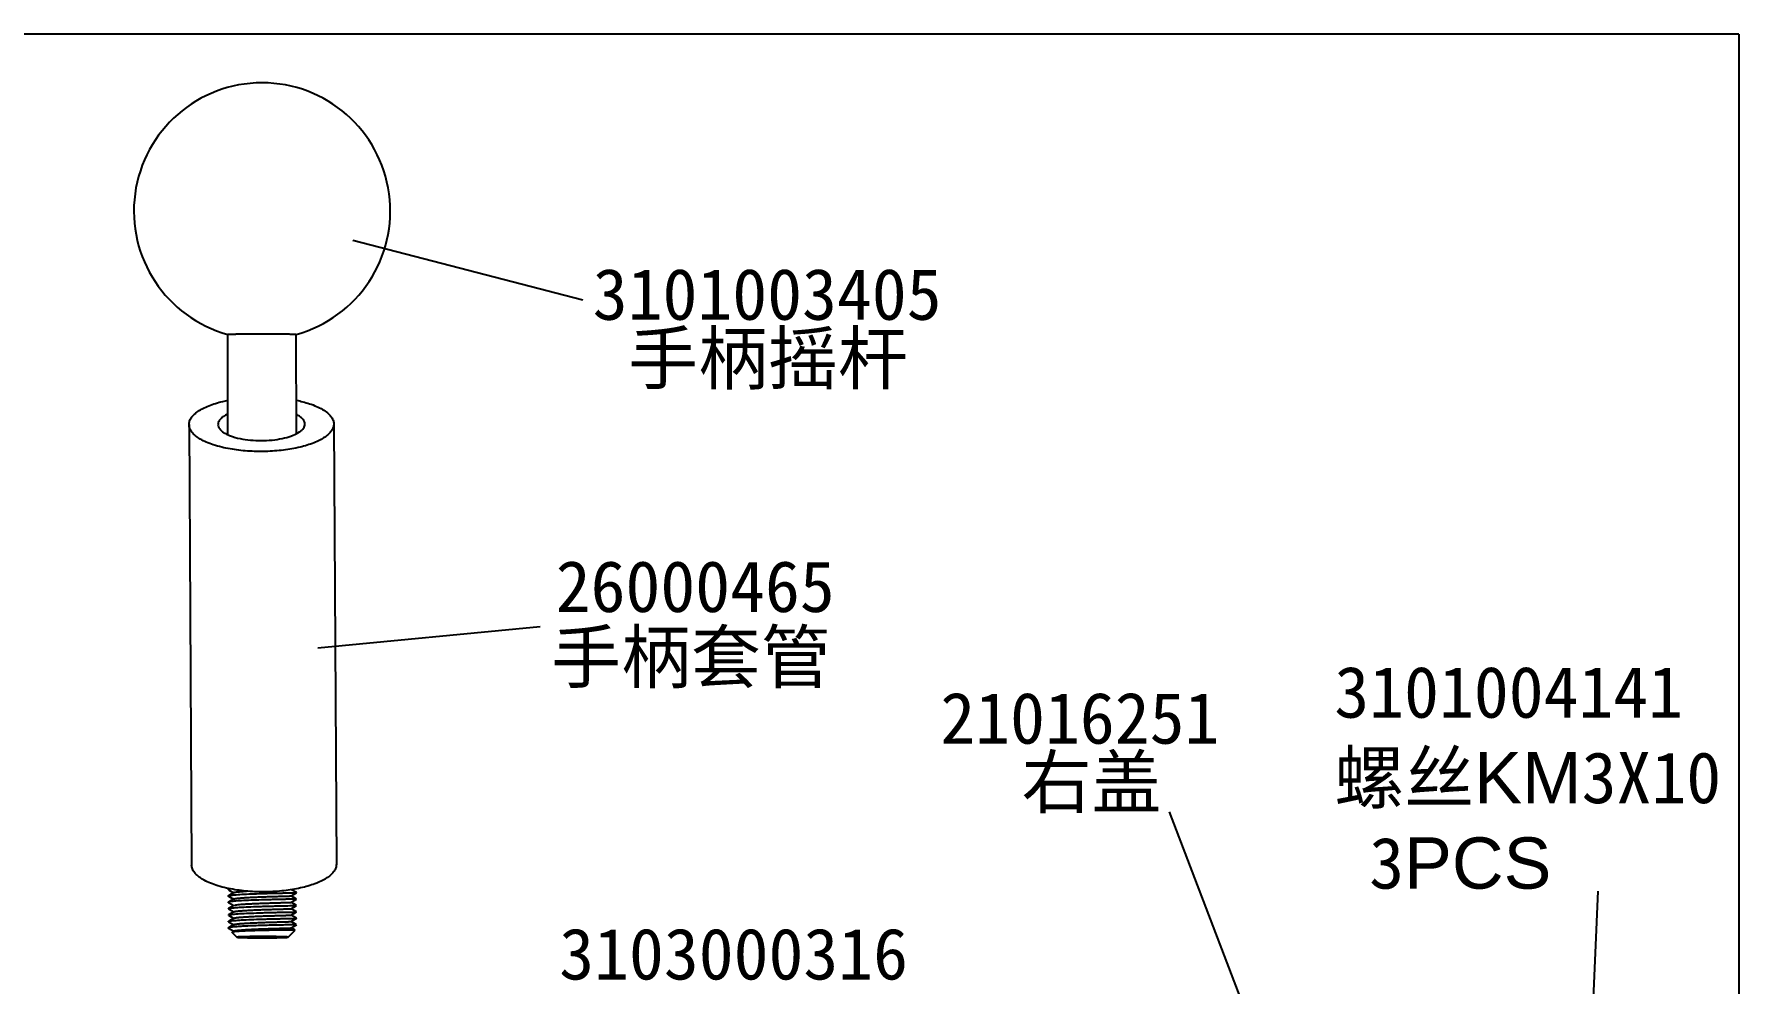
# Model space of a CAD drawing. Header units: millimetres. Extents: x 0 to 549, y 0 to 190.
# Drawn here: x 170.3 to 270, y 134.4 to 190 of the extents above; entities that cross this region are included whole.
import ezdxf

# ---------------------------------------------------------------- set-up
doc = ezdxf.new("R2010")
doc.units = ezdxf.units.MM
doc.layers.add('02___PRT_ALL_AXES', color=7, linetype='Continuous')
doc.styles.get("Standard").update_dxf_attribs({"font": 'SimSun.ttf'})

msp = doc.modelspace()

# ---------------------------------------------------------------- linework, layer by layer
for p, q in [((270, 190), (0, 190)), ((270, 190), (270, 0)), ((188.906, 177.945), (202.367, 174.444)), ((186.863, 154.085), (199.87, 155.336)), ((241.896, 130.877), (236.691, 144.501)), ((261.186, 126.421), (261.772, 139.864))]:
    msp.add_line(p, q)
at = {"color": 7, "linetype": 'Continuous'}
for p, q in [((181.685, 139.998), (181.622, 139.961)), ((181.622, 139.961), (181.636, 139.968)), ((181.622, 139.942), (181.622, 139.961)), ((181.622, 139.942), (181.929, 139.764)), ((181.947, 139.774), (181.622, 139.587)), ((185.288, 139.578), (185.613, 139.766)), ((185.613, 139.767), (185.312, 139.94)), ((185.613, 139.766), (185.613, 139.767)), ((181.622, 139.587), (181.636, 139.593)), ((181.622, 139.567), (181.929, 139.389)), ((181.947, 139.4), (181.622, 139.212)), ((181.637, 139.218), (181.622, 139.212)), ((181.622, 139.192), (181.93, 139.015)), ((181.947, 139.025), (181.622, 138.837)), ((181.622, 138.837), (181.637, 138.843)), ((181.622, 138.817), (181.622, 138.837)), ((181.622, 138.817), (181.93, 138.64)), ((181.947, 138.65), (181.623, 138.462)), ((181.947, 139.025), (182.009, 139.043)), ((185.613, 139.392), (185.288, 139.579)), ((185.288, 139.203), (185.613, 139.391)), ((185.614, 139.017), (185.288, 139.204)), ((185.289, 138.829), (185.614, 139.016)), ((185.614, 138.642), (185.289, 138.829)), ((185.613, 139.392), (185.613, 139.391)), ((185.614, 139.016), (185.614, 139.017)), ((181.623, 138.462), (181.637, 138.468)), ((181.623, 138.442), (181.623, 138.462)), ((181.623, 138.442), (181.93, 138.265)), ((181.948, 138.275), (181.623, 138.087)), ((181.623, 138.087), (181.637, 138.093)), ((181.623, 138.067), (181.623, 138.087)), ((181.623, 138.067), (181.93, 137.89)), ((181.948, 137.9), (181.623, 137.712)), ((181.638, 137.718), (181.623, 137.712)), ((181.623, 137.692), (181.93, 137.515)), ((185.289, 138.454), (185.614, 138.642)), ((185.614, 138.267), (185.289, 138.454)), ((185.289, 138.079), (185.614, 138.267)), ((185.614, 137.892), (185.289, 138.08)), ((185.289, 137.704), (185.614, 137.892)), ((185.522, 137.571), (185.289, 137.705)), ((185.614, 138.642), (185.614, 138.642)), ((185.614, 138.267), (185.614, 138.267)), ((185.614, 137.892), (185.614, 137.892)), ((181.831, 137.458), (181.828, 137.448)), ((182.115, 137.161), (181.828, 137.448)), ((181.841, 137.462), (181.831, 137.458)), ((181.948, 137.525), (181.841, 137.463)), ((182.132, 137.167), (182.115, 137.161)), ((185.097, 137.158), (185.114, 137.163)), ((185.114, 137.163), (185.522, 137.57)), ((185.522, 137.57), (185.522, 137.571))]:
    msp.add_line(p, q, dxfattribs=at)
for points, knots in [([(181.636, 139.968), (181.651, 139.973), (181.684, 139.98), (181.717, 139.986), (181.734, 139.989)], [0, 0, 0, 0, 0.4010977, 0.8489718, 0.8489718, 0.8489718, 0.8489718]), ([(181.947, 139.774), (181.954, 139.779), (181.975, 139.786), (182.013, 139.794), (182.065, 139.803), (182.131, 139.812), (182.211, 139.821), (182.34, 139.833), (182.501, 139.845), (182.63, 139.853), (182.687, 139.856)], [0, 0, 0, 0, 0.0075593, 0.0192844, 0.0351673, 0.0551222, 0.078986, 0.1065524, 0.1718362, 0.2227799, 0.2227799, 0.2227799, 0.2227799]), ([(181.969, 139.64), (182.114, 139.653), (182.444, 139.673), (182.98, 139.698), (183.476, 139.715), (183.89, 139.727), (184.195, 139.735), (184.486, 139.742), (184.755, 139.747), (184.995, 139.752), (185.175, 139.755), (185.301, 139.758), (185.38, 139.759), (185.447, 139.761), (185.504, 139.762), (185.543, 139.763), (185.569, 139.764), (185.584, 139.764), (185.596, 139.765), (185.604, 139.765), (185.61, 139.766), (185.612, 139.766), (185.613, 139.766)], [0, 0, 0, 0, 0.119502, 0.271649, 0.44149, 0.527827, 0.612254, 0.692679, 0.767106, 0.833687, 0.890766, 0.915293, 0.936932, 0.95555, 0.971037, 0.983288, 0.988176, 0.99223, 0.995444, 0.997813, 0.99933, 1, 1, 1, 1]), ([(181.622, 139.567), (181.618, 139.569), (181.609, 139.577), (181.618, 139.584), (181.622, 139.587)], [0, 0, 0, 0, 0.499806, 1, 1, 1, 1]), ([(181.622, 139.212), (181.618, 139.21), (181.609, 139.202), (181.618, 139.194), (181.622, 139.192)], [0, 0, 0, 0, 0.500194, 1, 1, 1, 1]), ([(181.636, 139.593), (181.652, 139.598), (181.691, 139.607), (181.763, 139.619), (181.858, 139.63), (181.93, 139.637), (181.969, 139.64)], [0, 0, 0, 0, 0.144106, 0.360373, 0.646831, 1, 1, 1, 1]), ([(181.698, 139.233), (181.692, 139.232), (181.671, 139.228), (181.65, 139.223), (181.637, 139.218)], [0, 0, 0, 0, 0.30478, 1, 1, 1, 1]), ([(181.637, 138.843), (181.641, 138.845), (181.661, 138.851), (181.682, 138.855), (181.698, 138.858)], [0, 0, 0, 0, 0.195407, 1, 1, 1, 1]), ([(181.95, 139.263), (181.901, 139.259), (181.817, 139.251), (181.733, 139.239), (181.698, 139.233)], [0, 0, 0, 0, 0.577683, 1, 1, 1, 1]), ([(181.698, 138.858), (181.733, 138.864), (181.817, 138.876), (181.901, 138.884), (181.95, 138.888)], [0, 0, 0, 0, 0.422305, 1, 1, 1, 1]), ([(181.947, 139.4), (181.954, 139.404), (181.975, 139.411), (182.013, 139.42), (182.066, 139.428), (182.132, 139.437), (182.211, 139.446), (182.341, 139.458), (182.53, 139.472), (182.784, 139.488), (183.067, 139.502), (183.37, 139.515), (183.681, 139.526), (183.99, 139.537), (184.286, 139.545), (184.557, 139.553), (184.764, 139.559), (184.911, 139.563), (185.004, 139.565), (185.085, 139.568), (185.153, 139.57), (185.207, 139.572), (185.244, 139.574), (185.265, 139.575), (185.276, 139.576), (185.283, 139.577), (185.287, 139.578), (185.288, 139.578)], [0, 0, 0, 0, 0.007565, 0.019285, 0.03517, 0.055127, 0.078985, 0.106556, 0.171835, 0.248688, 0.3344, 0.425945, 0.520087, 0.613489, 0.702842, 0.784983, 0.856999, 0.888393, 0.916334, 0.940576, 0.960892, 0.977117, 0.989101, 0.993465, 0.996738, 0.998914, 1, 1, 1, 1]), ([(181.947, 138.65), (181.955, 138.654), (181.975, 138.661), (182.014, 138.67), (182.066, 138.679), (182.132, 138.687), (182.211, 138.696), (182.341, 138.708), (182.53, 138.722), (182.784, 138.738), (183.067, 138.752), (183.37, 138.765), (183.681, 138.777), (183.99, 138.787), (184.286, 138.796), (184.558, 138.803), (184.765, 138.809), (184.911, 138.813), (185.005, 138.816), (185.086, 138.818), (185.153, 138.82), (185.208, 138.822), (185.244, 138.824), (185.266, 138.826), (185.277, 138.826), (185.284, 138.827), (185.288, 138.828), (185.289, 138.829)], [0, 0, 0, 0, 0.007557, 0.01928, 0.035169, 0.055118, 0.078983, 0.106553, 0.171836, 0.248684, 0.334397, 0.425945, 0.520086, 0.613489, 0.702846, 0.784985, 0.856999, 0.888398, 0.916339, 0.940575, 0.9609, 0.97712, 0.989102, 0.993472, 0.996747, 0.998919, 1, 1, 1, 1]), ([(185.613, 139.391), (185.613, 139.391), (185.61, 139.391), (185.604, 139.39), (185.596, 139.39), (185.584, 139.389), (185.569, 139.389), (185.543, 139.388), (185.502, 139.387), (185.445, 139.386), (185.377, 139.384), (185.297, 139.383), (185.17, 139.38), (184.987, 139.377), (184.744, 139.372), (184.472, 139.366), (184.178, 139.359), (183.87, 139.351), (183.454, 139.339), (182.956, 139.322), (182.421, 139.297), (182.093, 139.276), (181.95, 139.263)], [0, 0, 0, 0, 0.000674, 0.002204, 0.004591, 0.00783, 0.011916, 0.016844, 0.029196, 0.044806, 0.063571, 0.08538, 0.110091, 0.167585, 0.234603, 0.30946, 0.390271, 0.475003, 0.561523, 0.731234, 0.882416, 1, 1, 1, 1]), ([(181.95, 138.888), (182.093, 138.901), (182.421, 138.922), (182.956, 138.947), (183.454, 138.964), (183.87, 138.977), (184.178, 138.985), (184.472, 138.991), (184.744, 138.997), (184.988, 139.002), (185.17, 139.006), (185.297, 139.008), (185.377, 139.009), (185.446, 139.011), (185.503, 139.012), (185.543, 139.013), (185.569, 139.014), (185.584, 139.014), (185.596, 139.015), (185.605, 139.015), (185.61, 139.016), (185.613, 139.016), (185.614, 139.016)], [0, 0, 0, 0, 0.117591, 0.268783, 0.4385, 0.52502, 0.609748, 0.690557, 0.765413, 0.83243, 0.889921, 0.91463, 0.936438, 0.955201, 0.970808, 0.983159, 0.988086, 0.992171, 0.99541, 0.997796, 0.999326, 1, 1, 1, 1]), ([(182.009, 139.043), (182.046, 139.051), (182.134, 139.063), (182.289, 139.079), (182.485, 139.094), (182.716, 139.109), (182.976, 139.122), (183.255, 139.135), (183.545, 139.146), (183.838, 139.157), (184.123, 139.166), (184.393, 139.174), (184.638, 139.18), (184.823, 139.185), (184.954, 139.189), (185.037, 139.191), (185.109, 139.194), (185.169, 139.196), (185.217, 139.198), (185.249, 139.199), (185.268, 139.201), (185.278, 139.201), (185.284, 139.202), (185.288, 139.203), (185.288, 139.203)], [0, 0, 0, 0, 0.033815, 0.081705, 0.142203, 0.213489, 0.293348, 0.379299, 0.468676, 0.558694, 0.646553, 0.729519, 0.805002, 0.870656, 0.899146, 0.92444, 0.946334, 0.96467, 0.9793, 0.990103, 0.99405, 0.997016, 0.998998, 1, 1, 1, 1]), ([(181.623, 137.712), (181.619, 137.71), (181.61, 137.702), (181.619, 137.695), (181.623, 137.692)], [0, 0, 0, 0, 0.500132, 1, 1, 1, 1]), ([(181.637, 138.468), (181.652, 138.474), (181.692, 138.482), (181.764, 138.494), (181.859, 138.505), (181.93, 138.512), (181.97, 138.515)], [0, 0, 0, 0, 0.14411, 0.360378, 0.646835, 1, 1, 1, 1]), ([(181.637, 138.093), (181.652, 138.099), (181.691, 138.107), (181.73, 138.114), (181.753, 138.117)], [0, 0, 0, 0, 0.401023, 1, 1, 1, 1]), ([(182.636, 137.807), (182.514, 137.801), (182.338, 137.792), (182.116, 137.777), (181.977, 137.766), (181.859, 137.755), (181.764, 137.744), (181.692, 137.733), (181.653, 137.724), (181.638, 137.718)], [0, 0, 0, 0, 0.366535, 0.525142, 0.664558, 0.783045, 0.879109, 0.951654, 1, 1, 1, 1]), ([(181.753, 138.117), (181.767, 138.119), (181.836, 138.128), (181.906, 138.135), (181.96, 138.139)], [0, 0, 0, 0, 0.210711, 1, 1, 1, 1]), ([(181.948, 138.275), (181.955, 138.279), (181.976, 138.286), (182.014, 138.295), (182.066, 138.304), (182.132, 138.313), (182.212, 138.321), (182.341, 138.333), (182.53, 138.348), (182.784, 138.363), (183.067, 138.377), (183.37, 138.39), (183.682, 138.402), (183.991, 138.412), (184.286, 138.421), (184.558, 138.428), (184.765, 138.434), (184.912, 138.438), (185.005, 138.441), (185.086, 138.443), (185.154, 138.445), (185.208, 138.447), (185.244, 138.449), (185.266, 138.451), (185.277, 138.452), (185.284, 138.453), (185.288, 138.453), (185.289, 138.454)], [0, 0, 0, 0, 0.007559, 0.019284, 0.035167, 0.055121, 0.078986, 0.106552, 0.171836, 0.248687, 0.334398, 0.425945, 0.520087, 0.613489, 0.702845, 0.784987, 0.856999, 0.888399, 0.916336, 0.940577, 0.960899, 0.977118, 0.989105, 0.993473, 0.996744, 0.998916, 1, 1, 1, 1]), ([(181.948, 137.9), (181.955, 137.904), (181.976, 137.911), (182.014, 137.92), (182.066, 137.929), (182.132, 137.938), (182.212, 137.946), (182.341, 137.959), (182.53, 137.973), (182.784, 137.988), (183.068, 138.002), (183.37, 138.015), (183.682, 138.027), (183.991, 138.037), (184.286, 138.046), (184.558, 138.053), (184.765, 138.059), (184.912, 138.063), (185.005, 138.066), (185.086, 138.068), (185.154, 138.07), (185.208, 138.073), (185.244, 138.074), (185.266, 138.076), (185.277, 138.077), (185.284, 138.078), (185.288, 138.078), (185.289, 138.079)], [0, 0, 0, 0, 0.007565, 0.019285, 0.035169, 0.055127, 0.078985, 0.106556, 0.171836, 0.248688, 0.3344, 0.425945, 0.520087, 0.613489, 0.702842, 0.784983, 0.856999, 0.888393, 0.916334, 0.940576, 0.960892, 0.977117, 0.989101, 0.993466, 0.996738, 0.998914, 1, 1, 1, 1]), ([(181.96, 138.139), (182.104, 138.152), (182.433, 138.173), (182.969, 138.198), (183.465, 138.215), (183.881, 138.227), (184.187, 138.235), (184.479, 138.242), (184.75, 138.248), (184.992, 138.252), (185.173, 138.256), (185.3, 138.258), (185.379, 138.26), (185.447, 138.261), (185.504, 138.262), (185.544, 138.263), (185.57, 138.264), (185.585, 138.265), (185.596, 138.265), (185.605, 138.265), (185.61, 138.266), (185.613, 138.266), (185.614, 138.267)], [0, 0, 0, 0, 0.118549, 0.270222, 0.440001, 0.526428, 0.611007, 0.691628, 0.766278, 0.833079, 0.890361, 0.914977, 0.936697, 0.955384, 0.970928, 0.983227, 0.988133, 0.992202, 0.995429, 0.997805, 0.999328, 1, 1, 1, 1]), ([(181.97, 138.515), (182.115, 138.528), (182.444, 138.549), (182.98, 138.573), (183.476, 138.59), (183.89, 138.602), (184.195, 138.61), (184.486, 138.617), (184.755, 138.623), (184.996, 138.627), (185.176, 138.631), (185.302, 138.633), (185.38, 138.635), (185.448, 138.636), (185.504, 138.637), (185.544, 138.638), (185.57, 138.639), (185.585, 138.639), (185.596, 138.64), (185.605, 138.64), (185.61, 138.641), (185.613, 138.641), (185.614, 138.642)], [0, 0, 0, 0, 0.119498, 0.271634, 0.441456, 0.527792, 0.612222, 0.692655, 0.767094, 0.83368, 0.890761, 0.915289, 0.936928, 0.955547, 0.971035, 0.983287, 0.988175, 0.99223, 0.995444, 0.997813, 0.99933, 1, 1, 1, 1]), ([(185.614, 137.892), (185.614, 137.891), (185.612, 137.891), (185.608, 137.891), (185.602, 137.891), (185.59, 137.89), (185.57, 137.889), (185.539, 137.888), (185.501, 137.887), (185.455, 137.886), (185.401, 137.885), (185.314, 137.883), (185.188, 137.881), (185.018, 137.878), (184.824, 137.874), (184.61, 137.87), (184.38, 137.865), (184.05, 137.857), (183.627, 137.845), (183.126, 137.829), (182.796, 137.815), (182.636, 137.807)], [0, 0, 0, 0, 0.000597, 0.00189, 0.003884, 0.006576, 0.014042, 0.024256, 0.037182, 0.052763, 0.070929, 0.091609, 0.14016, 0.197599, 0.262969, 0.33518, 0.413015, 0.495174, 0.666929, 0.839013, 1, 1, 1, 1]), ([(182.795, 137.613), (182.928, 137.62), (183.204, 137.634), (183.621, 137.65), (183.974, 137.662), (184.249, 137.67), (184.441, 137.675), (184.62, 137.68), (184.783, 137.685), (184.926, 137.689), (185.047, 137.692), (185.133, 137.695), (185.19, 137.697), (185.223, 137.698), (185.249, 137.7), (185.269, 137.701), (185.281, 137.702), (185.288, 137.703), (185.289, 137.704)], [0, 0, 0, 0, 0.160175, 0.3314, 0.502406, 0.58428, 0.661917, 0.734023, 0.799418, 0.857003, 0.905844, 0.945113, 0.96096, 0.974183, 0.984726, 0.992559, 0.997653, 1, 1, 1, 1]), ([(181.913, 137.476), (181.899, 137.474), (181.874, 137.47), (181.851, 137.465), (181.841, 137.462)], [0, 0, 0, 0, 0.596517, 1, 1, 1, 1]), ([(182.72, 137.528), (182.631, 137.525), (182.466, 137.518), (182.24, 137.505), (182.06, 137.493), (181.956, 137.482), (181.913, 137.476)], [0, 0, 0, 0, 0.330796, 0.613674, 0.839253, 1, 1, 1, 1]), ([(181.948, 137.525), (181.952, 137.528), (181.963, 137.532), (181.992, 137.541), (182.043, 137.55), (182.121, 137.562), (182.221, 137.573), (182.34, 137.583), (182.534, 137.598), (182.687, 137.607), (182.795, 137.613)], [0, 0, 0, 0, 0.016989, 0.040456, 0.10719, 0.199958, 0.317559, 0.458477, 0.620824, 1, 1, 1, 1]), ([(182.115, 137.161), (182.116, 137.16), (182.119, 137.159), (182.126, 137.157), (182.136, 137.156), (182.155, 137.153), (182.187, 137.151), (182.234, 137.148), (182.293, 137.145), (182.364, 137.142), (182.445, 137.14), (182.573, 137.136), (182.753, 137.133), (182.99, 137.13), (183.249, 137.128), (183.52, 137.127), (183.794, 137.127), (184.062, 137.129), (184.315, 137.131), (184.544, 137.135), (184.741, 137.14), (184.9, 137.145), (185.014, 137.15), (185.075, 137.155), (185.097, 137.158)], [0, 0, 0, 0, 0.001229, 0.003475, 0.006773, 0.011124, 0.022956, 0.038895, 0.058805, 0.082515, 0.109833, 0.140517, 0.210919, 0.291312, 0.378948, 0.47083, 0.563811, 0.654707, 0.740411, 0.817988, 0.884782, 0.93851, 0.977356, 1, 1, 1, 1]), ([(185.114, 137.163), (185.115, 137.163), (185.114, 137.165), (185.113, 137.165), (185.109, 137.167), (185.103, 137.168), (185.093, 137.169), (185.08, 137.171), (185.063, 137.173), (185.044, 137.174), (185.011, 137.176), (184.963, 137.179), (184.866, 137.183), (184.719, 137.187), (184.514, 137.192), (184.278, 137.195), (184.018, 137.197), (183.744, 137.198), (183.465, 137.198), (183.192, 137.197), (182.934, 137.194), (182.699, 137.19), (182.497, 137.186), (182.335, 137.181), (182.227, 137.176), (182.164, 137.171), (182.141, 137.169), (182.132, 137.167)], [0, 0, 0, 0, 0.000559, 0.001067, 0.001823, 0.004131, 0.007524, 0.012003, 0.017561, 0.024188, 0.031874, 0.050353, 0.072826, 0.128965, 0.198315, 0.278428, 0.366482, 0.459366, 0.553798, 0.646443, 0.734032, 0.813469, 0.881951, 0.937061, 0.976874, 0.990586, 1, 1, 1, 1]), ([(185.522, 137.571), (185.521, 137.571), (185.52, 137.571), (185.517, 137.571), (185.511, 137.571), (185.5, 137.572), (185.482, 137.572), (185.454, 137.572), (185.418, 137.573), (185.375, 137.573), (185.324, 137.573), (185.243, 137.573), (185.125, 137.573), (184.966, 137.572), (184.783, 137.571), (184.582, 137.569), (184.364, 137.567), (184.053, 137.562), (183.653, 137.555), (183.181, 137.544), (182.87, 137.534), (182.72, 137.528)], [0, 0, 0, 0, 0.000498, 0.001691, 0.003585, 0.006178, 0.013447, 0.023467, 0.036201, 0.051608, 0.069616, 0.090153, 0.138492, 0.195826, 0.261222, 0.33358, 0.411686, 0.494211, 0.666806, 0.839432, 1, 1, 1, 1])]:
    msp.add_open_spline(points, degree=3, knots=knots, dxfattribs=at)
at = {"layer": '02___PRT_ALL_AXES', "color": 7, "linetype": 'Continuous'}
for p, q in [((181.618, 172.43), (181.595, 172.423)), ((181.598, 166.553), (181.595, 172.423)), ((185.598, 166.614), (185.595, 172.425)), ((179.318, 167.152), (179.47, 141.386)), ((187.786, 167.193), (187.938, 141.427))]:
    msp.add_line(p, q, dxfattribs=at)
msp.add_arc((183.591, 179.651), 7.5, 285.44019, 254.5615, dxfattribs=at)
for points, knots in [([(181.618, 172.43), (181.63, 172.432), (181.661, 172.435), (181.743, 172.442), (181.885, 172.448), (182.099, 172.455), (182.365, 172.461), (182.674, 172.466), (183.015, 172.469), (183.376, 172.471), (183.745, 172.472), (184.109, 172.471), (184.454, 172.468), (184.726, 172.464), (184.925, 172.46), (185.058, 172.457), (185.178, 172.454), (185.284, 172.451), (185.375, 172.447), (185.451, 172.443), (185.505, 172.44), (185.539, 172.437), (185.559, 172.434), (185.574, 172.432), (185.585, 172.43), (185.591, 172.429), (185.595, 172.426), (185.595, 172.425)], [0, 0, 0, 0, 0.009328, 0.022893, 0.062237, 0.116671, 0.184334, 0.262868, 0.349539, 0.441338, 0.535071, 0.627474, 0.715338, 0.795604, 0.832002, 0.865478, 0.89575, 0.92254, 0.945626, 0.964812, 0.97992, 0.985909, 0.99084, 0.994703, 0.997493, 0.999223, 1, 1, 1, 1]), ([(179.318, 167.152), (179.318, 167.219), (179.342, 167.362), (179.448, 167.564), (179.619, 167.756), (179.85, 167.938), (180.138, 168.107), (180.615, 168.322), (181.112, 168.472), (181.495, 168.556), (181.597, 168.577)], [0, 0, 0, 0, 0.0305458, 0.0638141, 0.1018034, 0.1456324, 0.1957311, 0.2520572, 0.3816112, 0.4287302, 0.4287302, 0.4287302, 0.4287302]), ([(185.597, 168.575), (185.857, 168.523), (186.258, 168.421), (186.768, 168.23), (187.121, 168.054), (187.406, 167.86), (187.619, 167.652), (187.753, 167.429), (187.786, 167.269), (187.786, 167.193)], [0.0751887, 0.0751887, 0.0751887, 0.0751887, 0.3424438, 0.4920994, 0.6249644, 0.7403609, 0.8389846, 0.9236311, 1, 1, 1, 1]), ([(181.598, 167.775), (181.503, 167.732), (181.36, 167.654), (181.192, 167.523), (181.09, 167.407), (181.026, 167.286), (181.012, 167.2), (181.012, 167.16)], [0.7764733, 0.7764733, 0.7764733, 0.7764733, 0.8543523, 0.8981853, 0.9361781, 0.9694498, 1, 1, 1, 1]), ([(186.093, 167.185), (186.092, 167.23), (186.073, 167.326), (185.992, 167.46), (185.865, 167.585), (185.727, 167.679), (185.632, 167.73), (185.598, 167.748)], [0, 0, 0, 0, 0.0763694, 0.1610198, 0.259648, 0.3750466, 0.4404696, 0.4404696, 0.4404696, 0.4404696]), ([(181.727, 165.728), (181.393, 165.786), (180.916, 165.898), (180.337, 166.115), (179.983, 166.291), (179.698, 166.484), (179.486, 166.693), (179.351, 166.916), (179.319, 167.076), (179.318, 167.152)], [0, 0, 0, 0, 0.342444, 0.492099, 0.624964, 0.740361, 0.838985, 0.923631, 1, 1, 1, 1]), ([(181.012, 167.16), (181.012, 167.114), (181.032, 167.018), (181.112, 166.885), (181.24, 166.759), (181.411, 166.643), (181.623, 166.538), (181.971, 166.408), (182.257, 166.341), (182.457, 166.306)], [0, 0, 0, 0, 0.076369, 0.16102, 0.259648, 0.375047, 0.507914, 0.657562, 1, 1, 1, 1]), ([(187.786, 167.193), (187.787, 167.125), (187.762, 166.983), (187.656, 166.781), (187.486, 166.588), (187.255, 166.407), (186.967, 166.238), (186.489, 166.022), (185.779, 165.808), (184.827, 165.642), (183.797, 165.567), (182.752, 165.589), (182.061, 165.669), (181.727, 165.728)], [0, 0, 0, 0, 0.030546, 0.063814, 0.101803, 0.145632, 0.195731, 0.252057, 0.381611, 0.529064, 0.68696, 0.846823, 1, 1, 1, 1]), ([(182.457, 166.306), (182.658, 166.27), (183.072, 166.222), (183.699, 166.209), (184.317, 166.254), (184.888, 166.354), (185.378, 166.502), (185.715, 166.667), (185.912, 166.822), (186.015, 166.937), (186.078, 167.059), (186.093, 167.144), (186.093, 167.185)], [0, 0, 0, 0, 0.153206, 0.313097, 0.471021, 0.618497, 0.74807, 0.854352, 0.898185, 0.936178, 0.96945, 1, 1, 1, 1]), ([(181.879, 139.962), (181.545, 140.021), (181.069, 140.132), (180.489, 140.349), (180.135, 140.525), (179.85, 140.718), (179.638, 140.927), (179.503, 141.15), (179.471, 141.31), (179.47, 141.386)], [0, 0, 0, 0, 0.342444, 0.492099, 0.624964, 0.740361, 0.838985, 0.923631, 1, 1, 1, 1]), ([(187.938, 141.427), (187.939, 141.36), (187.914, 141.217), (187.808, 141.015), (187.638, 140.822), (187.407, 140.641), (187.119, 140.472), (186.641, 140.257), (185.931, 140.043), (184.979, 139.876), (183.949, 139.801), (182.904, 139.823), (182.213, 139.903), (181.879, 139.962)], [0, 0, 0, 0, 0.030546, 0.063814, 0.101803, 0.145632, 0.195731, 0.252057, 0.381611, 0.529064, 0.68696, 0.846823, 1, 1, 1, 1])]:
    msp.add_open_spline(points, degree=3, knots=knots, dxfattribs=at)

# ---------------------------------------------------------------- texts
at = {"color": 7}
for s, p in [('3101003405', (202.941, 173.284)), ('26000465', (200.771, 156.187))]:
    msp.add_text(s, height=3, dxfattribs=at).set_placement(p)
at = {"color": 1}
for s, p in [('21016251', (223.276, 148.483)), ('3103000316', (200.978, 134.686))]:
    msp.add_text(s, height=3, dxfattribs=at).set_placement(p)
at = {"color": 7, "char_height": 3, "width": 35.50176, "attachment_point": 1}
for s, insert in [('手柄摇杆', (205.007, 172.538)), ('手柄套管', (200.501, 155.061))]:
    msp.add_mtext(s, dxfattribs=dict(at, insert=insert))
at = {"color": 1, "char_height": 3, "width": 35.50176, "attachment_point": 1}
for s, insert in [('3101004141\\P螺丝{\\fArial|b0|i0|c0|p32;KM}3X10\\P 3{\\fArial|b0|i0|c0|p32;PCS}', (246.329, 153.003)), ('右盖', (228.027, 147.744))]:
    msp.add_mtext(s, dxfattribs=dict(at, insert=insert))

doc.saveas('drawing.dxf')
